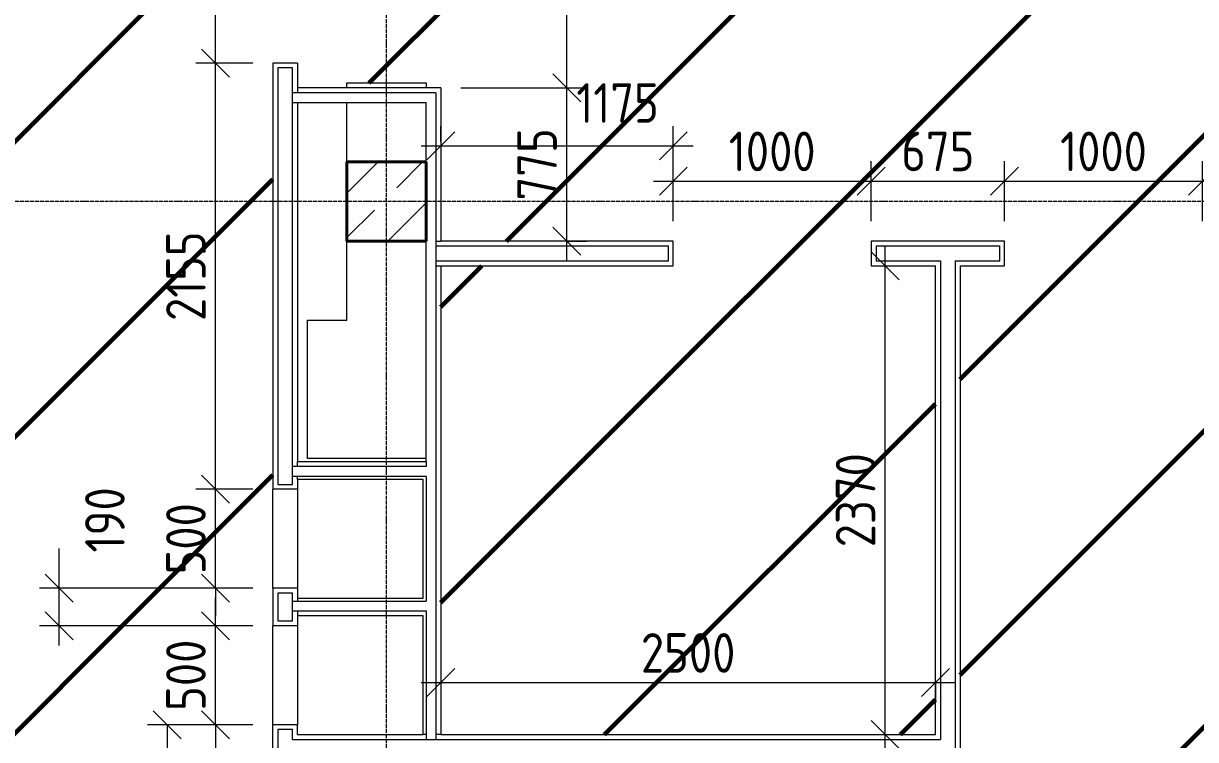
# Model space of a CAD drawing. Header units: millimetres. Extents: x -56773 to 323062, y -262288 to 76460.
# Drawn here: x -11026 to -5100, y -85864 to -82244 of the extents above; entities that cross this region are included whole.
import ezdxf

# ---------------------------------------------------------------- set-up
doc = ezdxf.new("R2010")
doc.units = ezdxf.units.MM
doc.linetypes.add('ADSK_Линия сетки', pattern=[25, 20, -2.5, 0, -2.5])
for name, color, linetype, lineweight in [('1.1)Стяжка керамзит  2 этаж', 5, 'Continuous', 60), ('Несущие колонны', 7, 'Continuous', 18), ('Оси', 7, 'Continuous', 9), ('Перекрытие', 7, 'Continuous', 18), ('Размеры', 7, 'Continuous', 9), ('Стены внутренние', 7, 'Continuous', 18), ('Стены штриховка', 7, 'Continuous', 9)]:
    doc.layers.add(name, color=color, linetype=linetype, lineweight=lineweight)
doc.styles.add('GOST Common_3', font='', dxfattribs={"width": 0.9, "height": 200})
doc.styles.get('GOST Common_3').set_extended_font_data('GOST Common')
doc.dimstyles.new('ADSK_Основной_2_0', dxfattribs={"dimscale": 304.8, "dimtxt": 201.142999, "dimasz": 0.463911, "dimexe": 0.328084, "dimexo": 0.328084, "dimgap": 0.164042, "dimtad": 1, "dimdec": 3, "dimrnd": 0.001, "dimdsep": 46, "dimtxsty": 'GOST Common_3', "dimblk1": 'OBLIQUE', "dimblk2": 'OBLIQUE', "dimsah": 1, "dimcen": 0.09, "dimdle": 0.328084, "dimazin": 2, "dimtfac": 1, "dimtdec": 4, "dimtix": 1, "dimtmove": 0, "dimatfit": 3, "dimfxl": 1, "dimtvp": 1, "dimtolj": 1, "dimtzin": 0, "dimlwd": 20, "dimlwe": 20, "dimarcsym": 2})
doc.dimstyles.new('ADSK_Основной_2_0_2', dxfattribs={"dimscale": 304.8, "dimtxt": 201.142999, "dimasz": 0.463911, "dimexe": 0.328084, "dimexo": 0.328084, "dimgap": 0.164042, "dimtad": 1, "dimdec": 3, "dimrnd": 0.001, "dimdsep": 46, "dimtxsty": 'GOST Common_3', "dimblk1": 'OBLIQUE', "dimblk2": 'OBLIQUE', "dimsah": 1, "dimcen": 0.09, "dimdle": 0.328084, "dimazin": 2, "dimtfac": 1, "dimtdec": 4, "dimtix": 1, "dimtmove": 0, "dimatfit": 3, "dimfxl": 1, "dimtvp": 1, "dimtolj": 1, "dimtzin": 0, "dimlwd": 20, "dimlwe": 20, "dimarcsym": 2})

# ---------------------------------------------------------------- blocks, each defined once
blk = doc.blocks.new('ADSK_КолоннаЖБ_Прямоугольная - 400x400 мм-1807142-Кладочный план 2-го этаж')
at = {"layer": 'Несущие колонны', "lineweight": 40}
for p, q in [((-200, 200), (200, 200)), ((-200, -200), (-200, 200)), ((200, 200), (200, -200)), ((200, -200), (-200, -200))]:
    blk.add_line(p, q, dxfattribs=at)
blk = doc.blocks.new('_Oblique')
at = {"color": 0, "linetype": 'ByBlock', "lineweight": -2}
blk.add_line((-0.5, -0.5), (0.5, 0.5), dxfattribs=at)
blk = doc.blocks.new('*D4717')
at = {"layer": 'Defpoints', "color": 0, "transparency": 16777216}
for p in [(-10299.6, -85789.1), (-9765.6, -85789.1), (-9765.6, -86089.1)]:
    blk.add_point(p, dxfattribs=at)
at = {"layer": 'Размеры', "color": 0, "lineweight": 20, "transparency": 16777216}
for p, q in [((-9865.6, -85789.1), (-10399.6, -85789.1)), ((-10299.6, -85789.1), (-10299.6, -86189.1)), ((-9865.6, -86089.1), (-10399.6, -86089.1)), ((-10299.6, -86089.1), (-10299.6, -86230.5))]:
    blk.add_line(p, q, dxfattribs=at)
at = {"layer": 'Размеры', "color": 0, "lineweight": 20, "transparency": 16777216, "xscale": 141.4, "yscale": 141.4, "zscale": 141.4}
for p, rotation in [((-10299.6, -85789.1), 90), ((-10299.6, -86089.1), 270)]:
    blk.add_blockref('_Oblique', p, dxfattribs=dict(at, rotation=rotation))
at = {"layer": 'Размеры', "color": 0, "lineweight": 9, "transparency": 16777216, "insert": (-10714.3, -86274.2), "char_height": 200, "width": 454.106, "attachment_point": 1, "rotation": 90, "line_spacing_factor": 1.022761, "style": 'GOST Common_3'}
blk.add_mtext('\\A1;300', dxfattribs=at)
blk = doc.blocks.new('*D4718')
at = {"layer": 'Defpoints', "color": 0, "transparency": 16777216}
for p in [(-10054.7, -85289.1), (-9765.6, -85289.1), (-9765.6, -85789.1)]:
    blk.add_point(p, dxfattribs=at)
at = {"layer": 'Размеры', "color": 0, "lineweight": 20, "transparency": 16777216}
for p, q in [((-10054.7, -85289.1), (-10054.7, -85147.7)), ((-9865.6, -85289.1), (-10154.7, -85289.1)), ((-10054.7, -85789.1), (-10054.7, -85289.1)), ((-9865.6, -85789.1), (-10154.7, -85789.1)), ((-10054.7, -85789.1), (-10054.7, -85930.5))]:
    blk.add_line(p, q, dxfattribs=at)
at = {"layer": 'Размеры', "color": 0, "lineweight": 20, "transparency": 16777216, "xscale": 141.4, "yscale": 141.4, "zscale": 141.4}
for p, rotation in [((-10054.7, -85289.1), 270), ((-10054.7, -85789.1), 90)]:
    blk.add_blockref('_Oblique', p, dxfattribs=dict(at, rotation=rotation))
at = {"layer": 'Размеры', "color": 0, "lineweight": 9, "transparency": 16777216, "insert": (-10204.7, -85539.1), "char_height": 200, "width": 454.106, "attachment_point": 5, "rotation": 90, "style": 'GOST Common_3'}
blk.add_mtext('\\A1;500', dxfattribs=at)
blk = doc.blocks.new('*D4719')
at = {"layer": 'Defpoints', "color": 0, "transparency": 16777216}
for p in [(-10845.3, -85099.1), (-9765.6, -85099.1), (-9765.6, -85289.1)]:
    blk.add_point(p, dxfattribs=at)
at = {"layer": 'Размеры', "color": 0, "lineweight": 20, "transparency": 16777216}
for p, q in [((-10845.3, -85099.1), (-10845.3, -84897.6)), ((-9865.6, -85099.1), (-10945.3, -85099.1)), ((-10845.3, -85389.1), (-10845.3, -85099.1)), ((-9865.6, -85289.1), (-10945.3, -85289.1))]:
    blk.add_line(p, q, dxfattribs=at)
at = {"layer": 'Размеры', "color": 0, "lineweight": 20, "transparency": 16777216, "xscale": 141.4, "yscale": 141.4, "zscale": 141.4}
for p, rotation in [((-10845.3, -85099.1), 90), ((-10845.3, -85289.1), 270)]:
    blk.add_blockref('_Oblique', p, dxfattribs=dict(at, rotation=rotation))
at = {"layer": 'Размеры', "color": 0, "lineweight": 9, "transparency": 16777216, "insert": (-10714.3, -84918.8), "char_height": 200, "width": 409.104, "attachment_point": 1, "rotation": 90, "line_spacing_factor": 1.022761, "style": 'GOST Common_3'}
blk.add_mtext('\\A1;190', dxfattribs=at)
blk = doc.blocks.new('*D4720')
at = {"layer": 'Defpoints', "color": 0, "transparency": 16777216}
for p in [(-10054.7, -84599.1), (-9765.6, -84599.1), (-9765.6, -85099.1)]:
    blk.add_point(p, dxfattribs=at)
at = {"layer": 'Размеры', "color": 0, "lineweight": 20, "transparency": 16777216}
for p, q in [((-10054.7, -84599.1), (-10054.7, -84457.7)), ((-9865.6, -84599.1), (-10154.7, -84599.1)), ((-10054.7, -85099.1), (-10054.7, -84599.1)), ((-9865.6, -85099.1), (-10154.7, -85099.1)), ((-10054.7, -85099.1), (-10054.7, -85240.5))]:
    blk.add_line(p, q, dxfattribs=at)
at = {"layer": 'Размеры', "color": 0, "lineweight": 20, "transparency": 16777216, "xscale": 141.4, "yscale": 141.4, "zscale": 141.4}
for p, rotation in [((-10054.7, -84599.1), 270), ((-10054.7, -85099.1), 90)]:
    blk.add_blockref('_Oblique', p, dxfattribs=dict(at, rotation=rotation))
at = {"layer": 'Размеры', "color": 0, "lineweight": 9, "transparency": 16777216, "insert": (-10204.7, -84849.1), "char_height": 200, "width": 454.106, "attachment_point": 5, "rotation": 90, "style": 'GOST Common_3'}
blk.add_mtext('\\A1;500', dxfattribs=at)
blk = doc.blocks.new('*D4721')
at = {"layer": 'Defpoints', "color": 0, "transparency": 16777216}
for p in [(-10054.7, -82444.1), (-9765.6, -82444.1), (-9765.6, -84599.1)]:
    blk.add_point(p, dxfattribs=at)
at = {"layer": 'Размеры', "color": 0, "lineweight": 20, "transparency": 16777216}
for p, q in [((-10054.7, -84699.1), (-10054.7, -82344.1)), ((-9865.6, -82444.1), (-10154.7, -82444.1)), ((-9865.6, -84599.1), (-10154.7, -84599.1))]:
    blk.add_line(p, q, dxfattribs=at)
at = {"layer": 'Размеры', "color": 0, "lineweight": 20, "transparency": 16777216, "xscale": 141.4, "yscale": 141.4, "zscale": 141.4}
for p, rotation in [((-10054.7, -82444.1), 90), ((-10054.7, -84599.1), 270)]:
    blk.add_blockref('_Oblique', p, dxfattribs=dict(at, rotation=rotation))
at = {"layer": 'Размеры', "color": 0, "lineweight": 9, "transparency": 16777216, "insert": (-10204.7, -83521.6), "char_height": 200, "width": 560.473, "attachment_point": 5, "rotation": 90, "style": 'GOST Common_3'}
blk.add_mtext('\\A1;2155', dxfattribs=at)
blk = doc.blocks.new('*D4722')
at = {"layer": 'Defpoints', "color": 0, "transparency": 16777216}
for p in [(-10054.7, -81244.1), (-9765.6, -81244.1), (-9765.6, -82444.1)]:
    blk.add_point(p, dxfattribs=at)
at = {"layer": 'Размеры', "color": 0, "lineweight": 20, "transparency": 16777216}
for p, q in [((-10054.7, -82544.1), (-10054.7, -81144.1)), ((-9865.6, -81244.1), (-10154.7, -81244.1)), ((-9865.6, -82444.1), (-10154.7, -82444.1))]:
    blk.add_line(p, q, dxfattribs=at)
at = {"layer": 'Размеры', "color": 0, "lineweight": 20, "transparency": 16777216, "xscale": 141.4, "yscale": 141.4, "zscale": 141.4}
for p, rotation in [((-10054.7, -81244.1), 90), ((-10054.7, -82444.1), 270)]:
    blk.add_blockref('_Oblique', p, dxfattribs=dict(at, rotation=rotation))
at = {"layer": 'Размеры', "color": 0, "lineweight": 9, "transparency": 16777216, "insert": (-10204.7, -81844.1), "char_height": 200, "width": 560.473, "attachment_point": 5, "rotation": 90, "style": 'GOST Common_3'}
blk.add_mtext('\\A1;1200', dxfattribs=at)
blk = doc.blocks.new('*D4740')
at = {"layer": 'Defpoints', "color": 0, "transparency": 16777216}
for p in [(-8915.6, -82569.1), (-8279.4, -82569.1), (-8379.4, -83344.1)]:
    blk.add_point(p, dxfattribs=at)
at = {"layer": 'Размеры', "color": 0, "lineweight": 20, "transparency": 16777216}
for p, q in [((-8279.4, -83444.1), (-8279.4, -82469.1)), ((-8815.6, -82569.1), (-8179.4, -82569.1)), ((-8279.4, -83344.1), (-8179.4, -83344.1))]:
    blk.add_line(p, q, dxfattribs=at)
at = {"layer": 'Размеры', "color": 0, "lineweight": 20, "transparency": 16777216, "xscale": 141.4, "yscale": 141.4, "zscale": 141.4}
for p, rotation in [((-8279.4, -82569.1), 90), ((-8279.4, -83344.1), 270)]:
    blk.add_blockref('_Oblique', p, dxfattribs=dict(at, rotation=rotation))
at = {"layer": 'Размеры', "color": 0, "lineweight": 9, "transparency": 16777216, "insert": (-8429.4, -82956.6), "char_height": 200, "width": 454.106, "attachment_point": 5, "rotation": 90, "style": 'GOST Common_3'}
blk.add_mtext('\\A1;775', dxfattribs=at)
blk = doc.blocks.new('*D4741')
at = {"layer": 'Defpoints', "color": 0, "transparency": 16777216}
for p in [(-8915.6, -81119.1), (-8279.4, -81119.1), (-8915.6, -82569.1)]:
    blk.add_point(p, dxfattribs=at)
at = {"layer": 'Размеры', "color": 0, "lineweight": 20, "transparency": 16777216}
for p, q in [((-8279.4, -82669.1), (-8279.4, -81019.1)), ((-8815.6, -81119.1), (-8179.4, -81119.1)), ((-8815.6, -82569.1), (-8179.4, -82569.1))]:
    blk.add_line(p, q, dxfattribs=at)
at = {"layer": 'Размеры', "color": 0, "lineweight": 20, "transparency": 16777216, "xscale": 141.4, "yscale": 141.4, "zscale": 141.4}
for p, rotation in [((-8279.4, -81119.1), 90), ((-8279.4, -82569.1), 270)]:
    blk.add_blockref('_Oblique', p, dxfattribs=dict(at, rotation=rotation))
at = {"layer": 'Размеры', "color": 0, "lineweight": 9, "transparency": 16777216, "insert": (-8429.4, -81844.1), "char_height": 200, "width": 580.928, "attachment_point": 5, "rotation": 90, "style": 'GOST Common_3'}
blk.add_mtext('\\A1;1450', dxfattribs=at)
blk = doc.blocks.new('*D4745')
at = {"layer": 'Defpoints', "color": 0, "transparency": 16777216}
for p in [(-7740.6, -82863), (-8915.6, -82941.1), (-7740.6, -83344.1)]:
    blk.add_point(p, dxfattribs=at)
at = {"layer": 'Размеры', "color": 0, "lineweight": 20, "transparency": 16777216}
for p, q in [((-8915.6, -82841.1), (-8915.6, -82763)), ((-7740.6, -83244.1), (-7740.6, -82763)), ((-9015.6, -82863), (-7640.6, -82863))]:
    blk.add_line(p, q, dxfattribs=at)
at = {"layer": 'Размеры', "color": 0, "lineweight": 20, "transparency": 16777216, "xscale": 141.4, "yscale": 141.4, "zscale": 141.4, "rotation": 180}
blk.add_blockref('_Oblique', (-8915.6, -82863), dxfattribs=at)
at = {"layer": 'Размеры', "color": 0, "lineweight": 20, "transparency": 16777216, "xscale": 141.4, "yscale": 141.4, "zscale": 141.4}
blk.add_blockref('_Oblique', (-7740.6, -82863), dxfattribs=at)
at = {"layer": 'Размеры', "color": 0, "lineweight": 9, "transparency": 16777216, "insert": (-8231.1, -82546.3), "char_height": 200, "width": 515.472, "attachment_point": 1, "line_spacing_factor": 1.022761, "style": 'GOST Common_3'}
blk.add_mtext('\\A1;1175', dxfattribs=at)
blk = doc.blocks.new('*D4746')
at = {"layer": 'Defpoints', "color": 0, "transparency": 16777216}
for p in [(-6740.6, -83041), (-7740.6, -83344.1), (-6740.6, -83344.1)]:
    blk.add_point(p, dxfattribs=at)
at = {"layer": 'Размеры', "color": 0, "lineweight": 20, "transparency": 16777216}
for p, q in [((-7740.6, -83244.1), (-7740.6, -82941)), ((-6740.6, -83244.1), (-6740.6, -82941)), ((-7840.6, -83041), (-6640.6, -83041))]:
    blk.add_line(p, q, dxfattribs=at)
at = {"layer": 'Размеры', "color": 0, "lineweight": 20, "transparency": 16777216, "xscale": 141.4, "yscale": 141.4, "zscale": 141.4, "rotation": 180}
blk.add_blockref('_Oblique', (-7740.6, -83041), dxfattribs=at)
at = {"layer": 'Размеры', "color": 0, "lineweight": 20, "transparency": 16777216, "xscale": 141.4, "yscale": 141.4, "zscale": 141.4}
blk.add_blockref('_Oblique', (-6740.6, -83041), dxfattribs=at)
at = {"layer": 'Размеры', "color": 0, "lineweight": 9, "transparency": 16777216, "insert": (-7240.6, -82891), "char_height": 200, "width": 560.473, "attachment_point": 5, "style": 'GOST Common_3'}
blk.add_mtext('\\A1;1000', dxfattribs=at)
blk = doc.blocks.new('*D4747')
at = {"layer": 'Defpoints', "color": 0, "transparency": 16777216}
for p in [(-6065.6, -83041), (-6740.6, -83344.1), (-6065.6, -83344.1)]:
    blk.add_point(p, dxfattribs=at)
at = {"layer": 'Размеры', "color": 0, "lineweight": 20, "transparency": 16777216}
for p, q in [((-6740.6, -83244.1), (-6740.6, -82941)), ((-6065.6, -83244.1), (-6065.6, -82941)), ((-6840.6, -83041), (-5965.6, -83041))]:
    blk.add_line(p, q, dxfattribs=at)
at = {"layer": 'Размеры', "color": 0, "lineweight": 20, "transparency": 16777216, "xscale": 141.4, "yscale": 141.4, "zscale": 141.4, "rotation": 180}
blk.add_blockref('_Oblique', (-6740.6, -83041), dxfattribs=at)
at = {"layer": 'Размеры', "color": 0, "lineweight": 20, "transparency": 16777216, "xscale": 141.4, "yscale": 141.4, "zscale": 141.4}
blk.add_blockref('_Oblique', (-6065.6, -83041), dxfattribs=at)
at = {"layer": 'Размеры', "color": 0, "lineweight": 9, "transparency": 16777216, "insert": (-6403.1, -82891), "char_height": 200, "width": 454.106, "attachment_point": 5, "style": 'GOST Common_3'}
blk.add_mtext('\\A1;675', dxfattribs=at)
blk = doc.blocks.new('*D4748')
at = {"layer": 'Defpoints', "color": 0, "transparency": 16777216}
for p in [(-5065.6, -83041), (-6065.6, -83344.1), (-5065.6, -83344.1)]:
    blk.add_point(p, dxfattribs=at)
at = {"layer": 'Размеры', "color": 0, "lineweight": 20, "transparency": 16777216}
for p, q in [((-6065.6, -83244.1), (-6065.6, -82941)), ((-5065.6, -83244.1), (-5065.6, -82941)), ((-6165.6, -83041), (-4965.6, -83041))]:
    blk.add_line(p, q, dxfattribs=at)
at = {"layer": 'Размеры', "color": 0, "lineweight": 20, "transparency": 16777216, "xscale": 141.4, "yscale": 141.4, "zscale": 141.4, "rotation": 180}
blk.add_blockref('_Oblique', (-6065.6, -83041), dxfattribs=at)
at = {"layer": 'Размеры', "color": 0, "lineweight": 20, "transparency": 16777216, "xscale": 141.4, "yscale": 141.4, "zscale": 141.4}
blk.add_blockref('_Oblique', (-5065.6, -83041), dxfattribs=at)
at = {"layer": 'Размеры', "color": 0, "lineweight": 9, "transparency": 16777216, "insert": (-5565.6, -82891), "char_height": 200, "width": 560.473, "attachment_point": 5, "style": 'GOST Common_3'}
blk.add_mtext('\\A1;1000', dxfattribs=at)
blk = doc.blocks.new('*D4749')
at = {"layer": 'Defpoints', "color": 0, "transparency": 16777216}
for p in [(-3390.6, -82941.1), (-3390.6, -83041), (-5065.6, -83344.1)]:
    blk.add_point(p, dxfattribs=at)
at = {"layer": 'Размеры', "color": 0, "lineweight": 20, "transparency": 16777216}
for p, q in [((-5065.6, -83244.1), (-5065.6, -82941)), ((-5165.6, -83041), (-3290.6, -83041)), ((-3390.6, -83041.1), (-3390.6, -83141))]:
    blk.add_line(p, q, dxfattribs=at)
at = {"layer": 'Размеры', "color": 0, "lineweight": 20, "transparency": 16777216, "xscale": 141.4, "yscale": 141.4, "zscale": 141.4, "rotation": 180}
blk.add_blockref('_Oblique', (-5065.6, -83041), dxfattribs=at)
at = {"layer": 'Размеры', "color": 0, "lineweight": 20, "transparency": 16777216, "xscale": 141.4, "yscale": 141.4, "zscale": 141.4}
blk.add_blockref('_Oblique', (-3390.6, -83041), dxfattribs=at)
at = {"layer": 'Размеры', "color": 0, "lineweight": 9, "transparency": 16777216, "insert": (-4228.1, -82891), "char_height": 200, "width": 560.473, "attachment_point": 5, "style": 'GOST Common_3'}
blk.add_mtext('\\A1;1675', dxfattribs=at)
blk = doc.blocks.new('*D4750')
at = {"layer": 'Defpoints', "color": 0, "transparency": 16777216}
for p in [(-6769, -83469.1), (-6669, -83469.1), (-6769, -85839.1)]:
    blk.add_point(p, dxfattribs=at)
at = {"layer": 'Размеры', "color": 0, "lineweight": 20, "transparency": 16777216}
for p, q in [((-6669, -85939.1), (-6669, -83369.1)), ((-6669, -83469.1), (-6569, -83469.1)), ((-6669, -85839.1), (-6569, -85839.1))]:
    blk.add_line(p, q, dxfattribs=at)
at = {"layer": 'Размеры', "color": 0, "lineweight": 20, "transparency": 16777216, "xscale": 141.4, "yscale": 141.4, "zscale": 141.4}
for p, rotation in [((-6669, -83469.1), 90), ((-6669, -85839.1), 270)]:
    blk.add_blockref('_Oblique', p, dxfattribs=dict(at, rotation=rotation))
at = {"layer": 'Размеры', "color": 0, "lineweight": 9, "transparency": 16777216, "insert": (-6819, -84654.1), "char_height": 200, "width": 605.475, "attachment_point": 5, "rotation": 90, "style": 'GOST Common_3'}
blk.add_mtext('\\A1;2370', dxfattribs=at)
blk = doc.blocks.new('*D4757')
at = {"layer": 'Defpoints', "color": 0, "transparency": 16777216}
for p in [(-8915.6, -85476), (-6415.6, -85476), (-6415.6, -85576)]:
    blk.add_point(p, dxfattribs=at)
at = {"layer": 'Размеры', "color": 0, "lineweight": 20, "transparency": 16777216}
for p, q in [((-9015.6, -85576), (-6315.6, -85576)), ((-8915.6, -85576), (-8915.6, -85676)), ((-6415.6, -85576), (-6415.6, -85676))]:
    blk.add_line(p, q, dxfattribs=at)
at = {"layer": 'Размеры', "color": 0, "lineweight": 20, "transparency": 16777216, "xscale": 141.4, "yscale": 141.4, "zscale": 141.4, "rotation": 180}
blk.add_blockref('_Oblique', (-8915.6, -85576), dxfattribs=at)
at = {"layer": 'Размеры', "color": 0, "lineweight": 20, "transparency": 16777216, "xscale": 141.4, "yscale": 141.4, "zscale": 141.4}
blk.add_blockref('_Oblique', (-6415.6, -85576), dxfattribs=at)
at = {"layer": 'Размеры', "color": 0, "lineweight": 9, "transparency": 16777216, "insert": (-7665.6, -85426), "char_height": 200, "width": 605.475, "attachment_point": 5, "style": 'GOST Common_3'}
blk.add_mtext('\\A1;2500', dxfattribs=at)

msp = doc.modelspace()

# ---------------------------------------------------------------- hatches: boundary and pattern name
at = {"layer": '1.1)Стяжка керамзит  2 этаж', "transparency": 33554687}
h = msp.add_hatch(dxfattribs=at)
h.set_pattern_fill('ANSI31', color=5, scale=333)
h.paths.add_polyline_path([(-9765.6385, -76499.629), (-16065.6385, -76499.629), (-16065.6385, -76894.0666), (-16190.6385, -76894.0666), (-16190.6385, -76499.629), (-17974.3118, -76499.629), (-17974.3118, -79244.0666), (-16865.6385, -79244.0666), (-16865.6385, -78744.0666), (-16190.6385, -78744.0666), (-16190.6385, -78094.0666), (-16065.6385, -78094.0666), (-16065.6385, -79069.0666), (-12890.6385, -79069.0666), (-12890.6385, -80569.0666), (-13015.6385, -80569.0666), (-13015.6385, -80369.0666), (-14290.6385, -80369.0666), (-14290.6385, -79369.0666), (-16690.6385, -79369.0666), (-16690.6385, -79894.0666), (-16690.6385, -80894.0666), (-16690.6385, -81794.0666), (-16690.6385, -82794.0666), (-16690.6385, -83144.0666), (-13015.6385, -83144.0666), (-13015.6385, -82119.0666), (-12890.6385, -82119.0666), (-12890.6385, -83144.0666), (-12890.6385, -84269.0666), (-13090.6385, -84269.0666), (-13090.6385, -83344.0666), (-16690.6385, -83344.0666), (-16690.6385, -85144.0666), (-16390.6385, -85144.0666), (-16090.6385, -85144.0666), (-15790.6385, -85144.0666), (-15790.6385, -85894.0666, -0.414213562), (-15740.6385, -85944.0666, -0.414213562), (-15790.6385, -85994.0666), (-15790.6385, -86322.0979), (-13090.6385, -86322.0979), (-13090.6385, -85819.0666), (-12890.6385, -85819.0666), (-12890.6385, -86322.0979), (-9494.6682, -86322.0979), (-9494.6682, -85964.0666), (-9640.6385, -85964.0666), (-9640.6385, -86089.0666), (-9765.6385, -86089.0666), (-9765.6385, -85789.0666), (-9765.6385, -85289.0666), (-9765.6385, -85099.0666), (-9765.6385, -84599.0666), (-9765.6385, -82444.0666), (-9640.6385, -82444.0666), (-9640.6385, -82569.0666), (-9494.6682, -82569.0666), (-9494.6682, -81119.0666), (-9640.6385, -81119.0666), (-9640.6385, -81244.0666), (-9765.6385, -81244.0666), (-9765.6385, -78744.0666), (-9640.6385, -78744.0666), (-9640.6385, -78869.0666), (-9494.6682, -78869.0666), (-9494.6682, -77419.0666), (-9640.6385, -77419.0666), (-9640.6385, -77544.0666), (-9765.6385, -77544.0666)])
h = msp.add_hatch(dxfattribs=at)
h.set_pattern_fill('ANSI31', color=5, scale=333)
h.paths.add_polyline_path([(-3240.6385, -80144.0666), (-8915.6385, -80144.0666), (-8915.6385, -81119.0666), (-9494.6682, -81119.0666), (-9494.6682, -82569.0666), (-9390.6385, -82569.0666), (-9390.6385, -82544.0666), (-8990.6385, -82544.0666), (-8915.6385, -82569.0666), (-8915.6385, -83344.0666), (-7740.6385, -83344.0666), (-7740.6385, -83469.0666), (-8915.6385, -83469.0666), (-8915.6385, -85839.0666), (-6415.6385, -85839.0666), (-6415.6385, -83469.0666), (-6740.6385, -83469.0666), (-6740.6385, -83344.0666), (-6065.6385, -83344.0666), (-6065.6385, -83469.0666), (-6290.6385, -83469.0666), (-6290.6385, -86322.0979), (-3240.6385, -86322.0979), (-3240.6385, -83469.0666), (-5065.6385, -83469.0666), (-5065.6385, -83344.0666), (-3390.6385, -83344.0666), (-3390.6385, -82944.0666), (-3240.6385, -82944.0666)])
at = {"layer": 'Несущие колонны', "lineweight": 9}
h = msp.add_hatch(dxfattribs=at)
h.set_pattern_fill('FP_1', color=256, style=0, pattern_type=2)
h.set_pattern_definition([(45, (9.36, -97949.04), (-224.5064, 224.5064), []), (45, (233.87, -97949.04), (-224.5064, 224.5064), [396.875, -79.375, 3.353, -76.022])])
h.paths.add_polyline_path([(-9390.6385, -83344.0666), (-8990.6385, -83344.0666), (-8990.6385, -82944.0666), (-9390.6385, -82944.0666)])

# ---------------------------------------------------------------- linework, layer by layer
for p, q in [((-8990.6385, -82944.0666), (-9390.6385, -82944.0666)), ((-9390.6385, -82944.0666), (-9390.6385, -83344.0666)), ((-8990.6385, -83344.0666), (-8990.6385, -82944.0666)), ((-9390.6385, -83344.0666), (-8990.6385, -83344.0666))]:
    msp.add_line(p, q, dxfattribs=at)
at = {"layer": 'Оси', "linetype": 'ADSK_Линия сетки', "lineweight": 5}
for p, q in [((-9190.6385, -108922.9178), (-9190.6385, -73448.1214)), ((-2488.0423, -83144.0666), (-25230.7352, -83144.0666))]:
    msp.add_line(p, q, dxfattribs=at)
at = {"layer": 'Перекрытие'}
for p, q in [((-9390.6385, -82569.0666), (-9390.6385, -82544.0666)), ((-9390.6385, -82544.0666), (-8990.6385, -82544.0666)), ((-8990.6385, -82544.0666), (-8990.6385, -82569.0666)), ((-9390.6385, -82944.0666), (-9390.6385, -82644.0666)), ((-9390.6385, -83744.0666), (-9390.6385, -83344.0666)), ((-9590.6385, -84444.0666), (-9590.6385, -83744.0666)), ((-9590.6385, -83744.0666), (-9390.6385, -83744.0666)), ((-8990.6385, -84444.0666), (-9590.6385, -84444.0666))]:
    msp.add_line(p, q, dxfattribs=at)
at = {"layer": 'Стены внутренние', "lineweight": 5}
for p, q in [((-9765.6385, -82444.0666), (-9765.6385, -84599.0666)), ((-9640.6385, -82444.0666), (-9765.6385, -82444.0666)), ((-9640.6385, -82444.0666), (-9640.6385, -82569.0666)), ((-8915.6385, -82569.0666), (-9640.6385, -82569.0666)), ((-8915.6385, -82569.0666), (-8915.6385, -83344.0666)), ((-9640.6385, -82644.0666), (-9640.6385, -84459.0666)), ((-9640.6385, -82644.0666), (-8990.6385, -82644.0666)), ((-8990.6385, -84459.0666), (-8990.6385, -82644.0666)), ((-7740.6385, -83344.0666), (-8915.6385, -83344.0666)), ((-7740.6385, -83469.0666), (-7740.6385, -83344.0666)), ((-6065.6385, -83344.0666), (-6740.6385, -83344.0666)), ((-6740.6385, -83344.0666), (-6740.6385, -83469.0666)), ((-6065.6385, -83469.0666), (-6065.6385, -83344.0666)), ((-8915.6385, -83469.0666), (-7740.6385, -83469.0666)), ((-8915.6385, -83469.0666), (-8915.6385, -85839.0666)), ((-6740.6385, -83469.0666), (-6415.6385, -83469.0666)), ((-6415.6385, -85839.0666), (-6415.6385, -83469.0666)), ((-6290.6385, -83469.0666), (-6065.6385, -83469.0666)), ((-6290.6385, -83469.0666), (-6290.6385, -88644.0666)), ((-9640.6385, -84459.0666), (-8990.6385, -84459.0666)), ((-9640.6385, -84549.0666), (-9640.6385, -84599.0666)), ((-9005.6385, -84549.0666), (-9640.6385, -84549.0666)), ((-9005.6385, -85149.0666), (-9005.6385, -84549.0666)), ((-9765.6385, -85099.0666), (-9765.6385, -84599.0666)), ((-9640.6385, -84599.0666), (-9765.6385, -84599.0666)), ((-9640.6385, -84599.0666), (-9640.6385, -85099.0666)), ((-9765.6385, -85099.0666), (-9765.6385, -85289.0666)), ((-9640.6385, -85099.0666), (-9765.6385, -85099.0666)), ((-9640.6385, -85099.0666), (-9640.6385, -85149.0666)), ((-9640.6385, -85149.0666), (-9005.6385, -85149.0666)), ((-9640.6385, -85239.0666), (-9640.6385, -85289.0666)), ((-9005.6385, -85239.0666), (-9640.6385, -85239.0666)), ((-9005.6385, -85839.0666), (-9005.6385, -85239.0666)), ((-9765.6385, -85789.0666), (-9765.6385, -85289.0666)), ((-9640.6385, -85289.0666), (-9765.6385, -85289.0666)), ((-9640.6385, -85289.0666), (-9640.6385, -85789.0666)), ((-9765.6385, -86089.0666), (-9765.6385, -85789.0666)), ((-9640.6385, -85789.0666), (-9765.6385, -85789.0666)), ((-9640.6385, -85839.0666), (-9640.6385, -85789.0666)), ((-9640.6385, -85839.0666), (-9005.6385, -85839.0666)), ((-8915.6385, -85839.0666), (-6415.6385, -85839.0666))]:
    msp.add_line(p, q, dxfattribs=at)
at = {"layer": 'Стены штриховка', "lineweight": 9}
for p, q in [((-9740.6385, -82469.0666), (-9740.6385, -84574.0666)), ((-9665.6385, -82469.0666), (-9740.6385, -82469.0666)), ((-9665.6385, -84574.0666), (-9665.6385, -82469.0666)), ((-8940.6385, -82594.0666), (-9665.6385, -82594.0666)), ((-9640.6385, -82569.0666), (-9640.6385, -82594.0666)), ((-8940.6385, -82594.0666), (-8940.6385, -85864.0666)), ((-9665.6385, -82644.0666), (-9640.6385, -82644.0666)), ((-8940.6385, -83344.0666), (-8915.6385, -83344.0666)), ((-8940.6385, -83369.0666), (-7765.6385, -83369.0666)), ((-7765.6385, -83444.0666), (-7765.6385, -83369.0666)), ((-6715.6385, -83369.0666), (-6715.6385, -83444.0666)), ((-6715.6385, -83369.0666), (-6090.6385, -83369.0666)), ((-6090.6385, -83444.0666), (-6090.6385, -83369.0666)), ((-8940.6385, -83444.0666), (-7765.6385, -83444.0666)), ((-8940.6385, -83469.0666), (-8915.6385, -83469.0666)), ((-6715.6385, -83444.0666), (-6390.6385, -83444.0666)), ((-6390.6385, -83444.0666), (-6390.6385, -85864.0666)), ((-6315.6385, -83444.0666), (-6090.6385, -83444.0666)), ((-6315.6385, -83444.0666), (-6315.6385, -88669.0666)), ((-8990.6385, -84484.0666), (-9665.6385, -84484.0666)), ((-9640.6385, -84484.0666), (-9640.6385, -84459.0666)), ((-8990.6385, -84459.0666), (-8990.6385, -84484.0666)), ((-8990.6385, -84534.0666), (-9665.6385, -84534.0666)), ((-9640.6385, -84549.0666), (-9640.6385, -84534.0666)), ((-8990.6385, -84534.0666), (-8990.6385, -85164.0666)), ((-9740.6385, -84574.0666), (-9665.6385, -84574.0666)), ((-9740.6385, -85124.0666), (-9740.6385, -85264.0666)), ((-9665.6385, -85124.0666), (-9740.6385, -85124.0666)), ((-9665.6385, -85264.0666), (-9665.6385, -85124.0666)), ((-9640.6385, -85149.0666), (-9640.6385, -85164.0666)), ((-9665.6385, -85164.0666), (-8990.6385, -85164.0666)), ((-9740.6385, -85264.0666), (-9665.6385, -85264.0666)), ((-9665.6385, -85214.0666), (-8990.6385, -85214.0666)), ((-9640.6385, -85214.0666), (-9640.6385, -85239.0666)), ((-8990.6385, -85214.0666), (-8990.6385, -85864.0666)), ((-9740.6385, -85814.0666), (-9740.6385, -86064.0666)), ((-9665.6385, -85814.0666), (-9740.6385, -85814.0666)), ((-9665.6385, -85864.0666), (-9665.6385, -85814.0666)), ((-9665.6385, -85864.0666), (-6390.6385, -85864.0666)), ((-8990.6385, -85839.0666), (-9005.6385, -85839.0666)), ((-8915.6385, -85839.0666), (-8940.6385, -85839.0666))]:
    msp.add_line(p, q, dxfattribs=at)

# ---------------------------------------------------------------- block references
at = {"layer": 'Несущие колонны', "lineweight": 40, "rotation": 89.9999999999999}
msp.add_blockref('ADSK_КолоннаЖБ_Прямоугольная - 400x400 мм-1807142-Кладочный план 2-го этаж', (-9190.6385, -83144.0666), dxfattribs=at)

# ---------------------------------------------------------------- dimensions: what is measured, and where the dimension line sits
at = {"layer": 'Размеры', "lineweight": 9}
for base, p1, p2, override, picture, middle in [((-8279.4324, -81119.0666), (-8915.6385, -82569.0666), (-8915.6385, -81119.0666), {"dimpost": '<>', "dimfxl": 1450}, '*D4741', (-8429.4324, -81844.0666)), ((-10054.6993, -81244.0666), (-9765.6385, -82444.0666), (-9765.6385, -81244.0666), {"dimpost": '<>', "dimfxl": 1200}, '*D4722', (-10204.6993, -81844.0666)), ((-10054.6993, -82444.0666), (-9765.6385, -84599.0666), (-9765.6385, -82444.0666), {"dimpost": '<>', "dimfxl": 2155}, '*D4721', (-10204.6993, -83521.5666)), ((-8279.4324, -82569.0666), (-8379.4173, -83344.0666), (-8915.6385, -82569.0666), {"dimpost": '<>', "dimfxl": 942.421462}, '*D4740', (-8429.4324, -82956.5666)), ((-6669.0426, -83469.0666), (-6769.0275, -85839.0666), (-6769.0275, -83469.0666), {"dimpost": '<>', "dimfxl": 2370}, '*D4750', (-6819.0426, -84654.0666)), ((-10054.6993, -84599.0666), (-9765.6385, -85099.0666), (-9765.6385, -84599.0666), {"dimpost": '<>', "dimfxl": 500}, '*D4720', (-10204.6993, -84849.0666)), ((-10054.6993, -85289.0666), (-9765.6385, -85789.0666), (-9765.6385, -85289.0666), {"dimpost": '<>', "dimfxl": 500}, '*D4718', (-10204.6993, -85539.0666))]:
    dim = msp.add_linear_dim(base=base, p1=p1, p2=p2, angle=90, dimstyle='ADSK_Основной_2_0_2', override=override, dxfattribs=at)
    dim.commit()
    dim.dimension.update_dxf_attribs({"geometry": picture, "text_midpoint": middle})
dim = msp.add_linear_dim(base=(-7740.6385, -82863.0029), p1=(-8915.6385, -82941.0503), p2=(-7740.6385, -83344.0666), dimstyle='ADSK_Основной_2_0', override={"dimpost": '<>', "dimfxl": 1242.19446}, dxfattribs=at)
dim.commit()
dim.dimension.update_dxf_attribs({"geometry": '*D4745', "text_midpoint": (-7973.4067, -82863.0029), "dimtype": 160})
for base, p1, p2, override, picture, middle in [((-6740.6385, -83041.0352), (-7740.6385, -83344.0666), (-6740.6385, -83344.0666), {"dimpost": '<>', "dimfxl": 1000}, '*D4746', (-7240.6385, -82891.0352)), ((-6065.6385, -83041.0352), (-6740.6385, -83344.0666), (-6065.6385, -83344.0666), {"dimpost": '<>', "dimfxl": 675}, '*D4747', (-6403.1385, -82891.0352)), ((-5065.6385, -83041.0352), (-6065.6385, -83344.0666), (-5065.6385, -83344.0666), {"dimpost": '<>', "dimfxl": 1000}, '*D4748', (-5565.6385, -82891.0352)), ((-3390.6385, -83041.0352), (-5065.6385, -83344.0666), (-3390.6385, -82941.0503), {"dimpost": '<>', "dimfxl": 1722.8021}, '*D4749', (-4228.1385, -82891.0352)), ((-6415.6385, -85575.9904), (-8915.6385, -85476.0055), (-6415.6385, -85476.0055), {"dimpost": '<>', "dimfxl": 2500}, '*D4757', (-7665.6385, -85425.9904))]:
    dim = msp.add_linear_dim(base=base, p1=p1, p2=p2, dimstyle='ADSK_Основной_2_0_2', override=override, dxfattribs=at)
    dim.commit()
    dim.dimension.update_dxf_attribs({"geometry": picture, "text_midpoint": middle})
for base, p1, p2, override, picture, middle in [((-10845.2983, -85099.0666), (-9765.6385, -85289.0666), (-9765.6385, -85099.0666), {"dimpost": '<>', "dimfxl": 190}, '*D4719', (-10581.0125, -84897.5708)), ((-10299.584, -85789.0666), (-9765.6385, -86089.0666), (-9765.6385, -85789.0666), {"dimpost": '<>', "dimfxl": 300}, '*D4717', (-10581.0125, -86230.4666))]:
    dim = msp.add_linear_dim(base=base, p1=p1, p2=p2, angle=90, dimstyle='ADSK_Основной_2_0', override=override, dxfattribs=at)
    dim.commit()
    dim.dimension.update_dxf_attribs({"geometry": picture, "text_midpoint": middle, "dimtype": 160, "text_rotation": 90})

doc.saveas('drawing.dxf')
